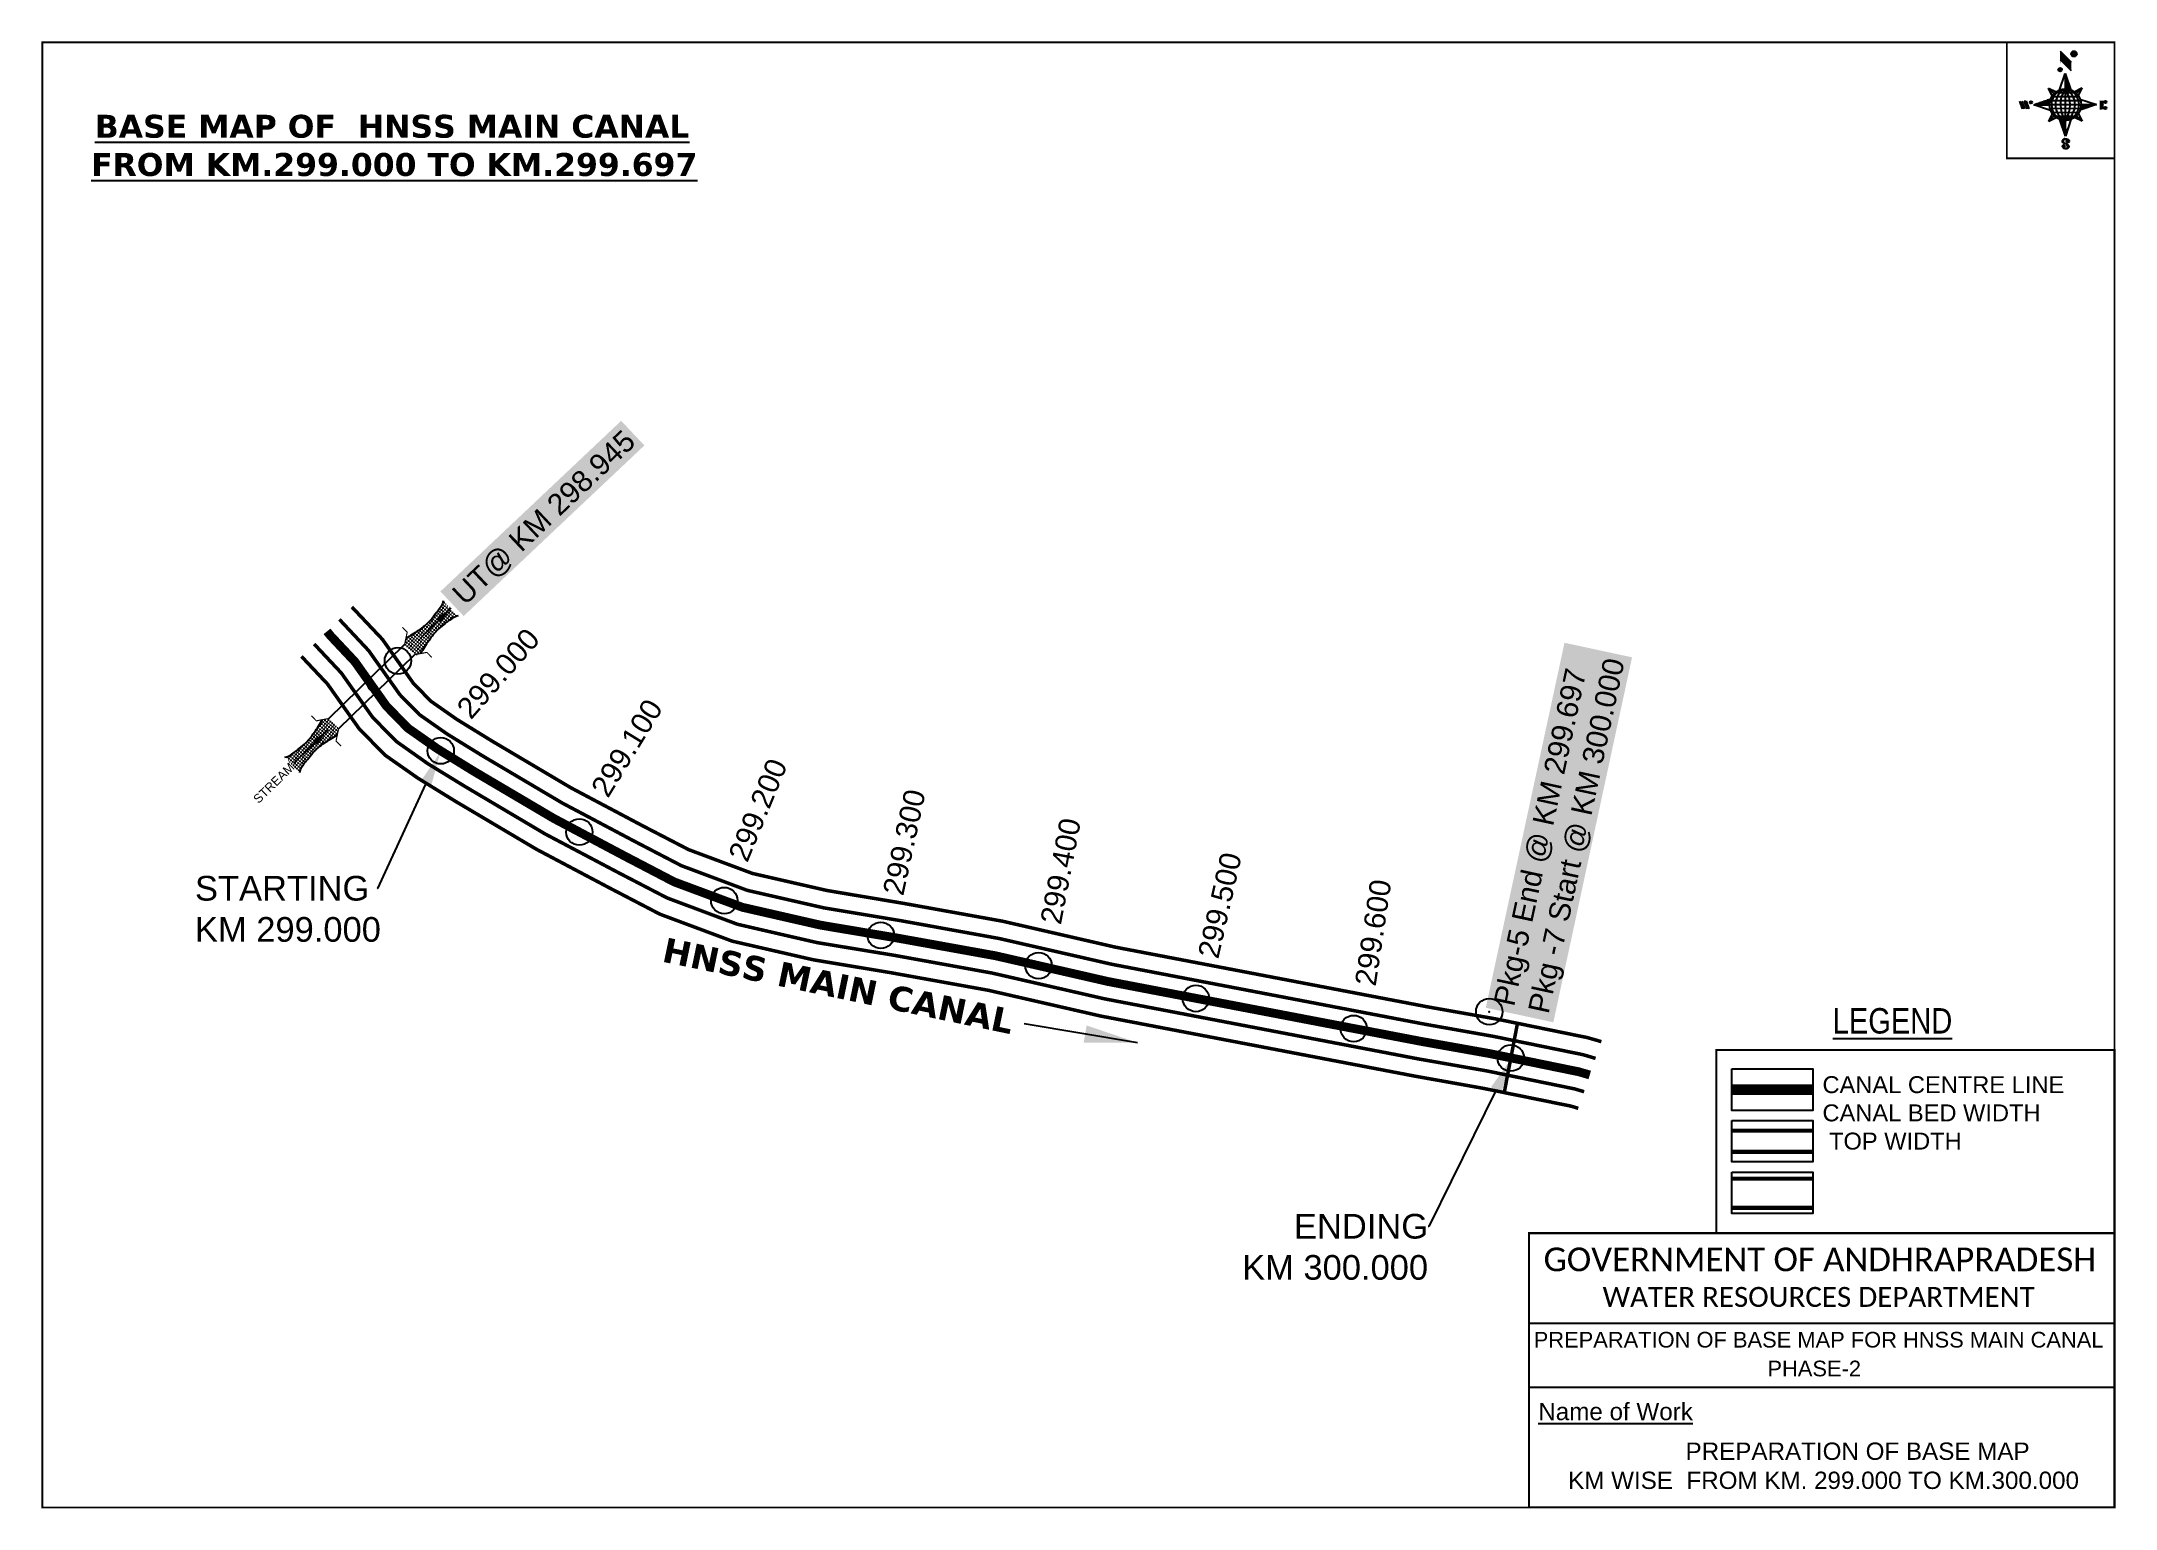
# Model space of a CAD drawing. Header units: inches. Extents: x 776116 to 777292, y 1580046 to 1580878.
import ezdxf
from ezdxf import colors
from ezdxf.entities.mleader import LeaderData, LeaderLine
from ezdxf.enums import TextEntityAlignment as Align
from ezdxf.math import Vec2, Vec3

# ---------------------------------------------------------------- set-up
doc = ezdxf.new("R2010")
doc.units = ezdxf.units.IN
doc.header["$LTSCALE"] = 15
doc.header["$MEASUREMENT"] = 0
doc.header["$PDMODE"] = 32
doc.header["$PDSIZE"] = 15
doc.linetypes.add('HIDDEN2', pattern=[0.1875, 0.125, -0.0625])
for name, color, linetype in [('AQUADUCT', 1, 'Continuous'), ('bord', 1, 'Continuous'), ('CANAL1', 7, 'Continuous'), ('CSMark', 72, 'Continuous'), ('DCBMS', 232, 'Continuous'), ('PAGE', 7, 'Continuous'), ('STRUCTURE', 5, 'Continuous'), ('TEXT', 6, 'Continuous')]:
    doc.layers.add(name, color=color, linetype=linetype)
doc.styles.add('ARIALN', font='ARIALN.TTF')
doc.styles.get("Standard").update_dxf_attribs({"font": 'arial.ttf'})
doc.dimstyles.get("Standard").update_dxf_attribs({"dimtxt": 20, "dimasz": 0.18, "dimexe": 0.18, "dimexo": 0.0625, "dimgap": 0.09, "dimtad": 0, "dimtih": 1, "dimtoh": 1, "dimdec": 4, "dimzin": 0, "dimdsep": 46, "dimtxsty": 'Standard', "dimcen": 0.09, "dimadec": 0, "dimazin": 0, "dimtfac": 1, "dimtdec": 4, "dimtofl": 0, "dimtmove": 0, "dimatfit": 3, "dimfxl": 1, "dimtolj": 1, "dimtzin": 0, "dimarcsym": 0})
pattern_1 = [(267.297113149, (-8720374.938, 50637915.138), (10.5367255337, -0.497431438), [])]
pattern_2 = [(357.297113149, (-8720374.938, 50637915.138), (0.497431438, 10.5367255337), [])]

# ---------------------------------------------------------------- blocks, each defined once
blk = doc.blocks.new('*X27')
at = {"color": 0, "linetype": 'Continuous'}
for p, q in [((6321.6, 240.5), (6322.3, 241.2)), ((6321.6, 240.3), (6322.3, 241)), ((6321.6, 240.1), (6322.3, 240.8)), ((6321.6, 239.9), (6322.4, 240.7)), ((6321.6, 239.8), (6322.4, 240.6)), ((6321.6, 239.6), (6322.5, 240.5)), ((6321.6, 239.4), (6322.5, 240.3)), ((6321.6, 239.2), (6322.6, 240.2)), ((6321.7, 239.1), (6322.6, 240.1)), ((6321.8, 240.8), (6322.4, 241.4)), ((6321.8, 239), (6322.7, 240)), ((6321.8, 239), (6322.8, 239.9)), ((6321.9, 238.9), (6322.9, 239.8)), ((6322, 238.8), (6323, 239.7)), ((6322.1, 241.3), (6322.4, 241.6)), ((6322.1, 238.7), (6323.1, 239.6)), ((6322.2, 238.6), (6323.1, 239.6)), ((6322.3, 238.5), (6323.2, 239.5)), ((6322.4, 238.5), (6323.3, 239.4)), ((6322.5, 238.4), (6323.4, 239.3)), ((6322.7, 238.4), (6323.6, 239.3)), ((6322.8, 238.3), (6323.7, 239.2)), ((6322.9, 238.3), (6323.8, 239.1)), ((6323.1, 238.2), (6323.9, 239.1)), ((6323.2, 238.2), (6324, 239)), ((6323.3, 238.2), (6324.2, 239)), ((6323.5, 238.1), (6324.3, 238.9)), ((6323.7, 238.1), (6324.4, 238.9)), ((6323.8, 238.1), (6324.6, 238.8)), ((6324.1, 238.2), (6324.7, 238.8)), ((6324.3, 238.3), (6324.9, 238.8)), ((6324.6, 238.3), (6325.1, 238.8)), ((6324.8, 238.4), (6325.2, 238.8)), ((6325.1, 238.5), (6325.4, 238.8)), ((6325.4, 238.6), (6325.6, 238.8))]:
    blk.add_line(p, q, dxfattribs=at)
blk = doc.blocks.new('*X26')
at = {"color": 0, "linetype": 'Continuous'}
for p, q in [((6324.4, 240.3), (6324.5, 240.4)), ((6324.6, 240.3), (6324.8, 240.5)), ((6324.7, 240.2), (6325, 240.5)), ((6324.8, 240.2), (6325.2, 240.6)), ((6325, 240.1), (6325.5, 240.6)), ((6325.1, 240.1), (6325.6, 240.6)), ((6325.2, 240), (6325.8, 240.6)), ((6325.3, 240), (6326, 240.6)), ((6325.4, 239.9), (6326.1, 240.6)), ((6325.5, 239.8), (6326.2, 240.5)), ((6325.6, 239.8), (6326.3, 240.5)), ((6325.7, 239.7), (6326.5, 240.4)), ((6325.9, 239.6), (6326.6, 240.3)), ((6326, 239.5), (6326.7, 240.3)), ((6326, 239.4), (6326.8, 240.2)), ((6326.1, 239.3), (6327, 240.2)), ((6326.2, 239.3), (6327.1, 240.1)), ((6326.3, 239.2), (6327.1, 240)), ((6326.4, 239.1), (6327.2, 239.9)), ((6326.5, 239), (6327.3, 239.8)), ((6326.5, 238.9), (6327.4, 239.7)), ((6326.6, 238.8), (6327.5, 239.6)), ((6326.7, 238.7), (6327.5, 239.5)), ((6326.8, 238.6), (6327.6, 239.4)), ((6326.8, 238.5), (6327.7, 239.3)), ((6326.8, 236.5), (6327.4, 237)), ((6326.9, 238.3), (6327.8, 239.2)), ((6326.9, 238.2), (6327.9, 239.1)), ((6326.9, 236.8), (6327.6, 237.4)), ((6327, 238.1), (6327.8, 239)), ((6327, 237.9), (6327.8, 238.8)), ((6327, 237.8), (6327.8, 238.6)), ((6327, 237.6), (6327.8, 238.4)), ((6327, 237.4), (6327.8, 238.2)), ((6327, 237.3), (6327.8, 238)), ((6327, 237.1), (6327.8, 237.9))]:
    blk.add_line(p, q, dxfattribs=at)
blk = doc.blocks.new('H')
at = {"layer": 'bord', "extrusion": (0.000427885, 0.004792, 0.999988)}
h = blk.add_hatch(dxfattribs=at)
h.set_pattern_fill('LINE', color=8, scale=84.387686, angle=-2.7029, style=0)
h.set_pattern_definition(pattern_2)
h.paths.add_polyline_path([(-492, 786, -0.090992), (-448, 775), (-486, 912)])
h = blk.add_hatch(dxfattribs=at)
h.set_pattern_fill('LINE', color=8, scale=84.387686, angle=-92.7029, style=0)
h.set_pattern_definition(pattern_1)
h.paths.add_polyline_path([(-625, 665, -0.090992), (-615, 710), (-751, 671)])
h = blk.add_hatch(dxfattribs=at)
h.set_pattern_fill('LINE', color=8, scale=84.387686, angle=-2.7029, style=0)
h.set_pattern_definition(pattern_2)
h.paths.add_polyline_path([(-504, 533, -0.090992), (-549, 543), (-510, 406)])
h = blk.add_hatch(dxfattribs=at)
h.set_pattern_fill('LINE', color=8, scale=84.387686, angle=-92.7029, style=0)
h.set_pattern_definition(pattern_1)
h.paths.add_polyline_path([(-246, 647), (-372, 653, -0.090992), (-382, 609)])
for p, q in [((-519, 1020, -1217), (-435, 927, -1216)), ((-516, 1087, -1217), (-432, 994, -1217)), ((-538, 774, -1216), (-487, 906, -1216)), ((-487, 906, -1216), (-493, 780, -1216)), ((-487, 906, -1216), (-448, 769, -1216)), ((-865, 701, -1215), (-847, 638, -1215)), ((-847, 700, -1215), (-829, 637, -1215)), ((-829, 699, -1215), (-811, 636, -1215)), ((-829, 699, -1215), (-811, 698, -1215)), ((-811, 698, -1215), (-794, 635, -1215)), ((-752, 665, -1215), (-615, 704, -1215)), ((-627, 794, -1216), (-567, 760, -1216)), ((-627, 794, -1216), (-584, 747, -1215)), ((-599, 731, -1215), (-627, 794, -1216)), ((-421, 753, -1216), (-359, 781, -1216)), ((-359, 781, -1216), (-405, 739, -1216)), ((-359, 781, -1216), (-392, 721, -1215)), ((-379, 693, -1215), (-246, 641, -1215)), ((-213, 669, -1215), (-217, 601, -1215)), ((-752, 665, -1215), (-625, 659, -1215)), ((-619, 614, -1215), (-752, 665, -1215)), ((-639, 526, -1214), (-606, 585, -1215)), ((-639, 526, -1214), (-593, 568, -1215)), ((-577, 553, -1215), (-639, 526, -1214)), ((-511, 400, -1214), (-549, 537, -1214)), ((-460, 533, -1215), (-511, 400, -1214)), ((-505, 527, -1214), (-511, 400, -1214)), ((-371, 513, -1214), (-431, 546, -1215)), ((-371, 513, -1214), (-414, 560, -1215)), ((-399, 576, -1215), (-371, 513, -1214)), ((-246, 641, -1215), (-383, 603, -1215)), ((-373, 647, -1215), (-246, 641, -1215)), ((-197, 600, -1215), (-194, 668, -1215))]:
    blk.add_line(p, q, dxfattribs=at)
at = {"layer": 'bord', "color": 8, "linetype": 'ByBlock', "extrusion": (0.000427885, 0.004792, 0.999988)}
for p, q in [((-375, 679, -1215), (-620, 691, -1215)), ((-386, 711, -1215), (-605, 722, -1215)), ((-411, 744, -1216), (-578, 752, -1216)), ((-493, 780, -1216), (-505, 527, -1214)), ((-373, 647, -1215), (-625, 659, -1215)), ((-378, 616, -1215), (-623, 628, -1215)), ((-392, 585, -1215), (-611, 595, -1215)), ((-420, 555, -1215), (-587, 562, -1215))]:
    blk.add_line(p, q, dxfattribs=at)
at = {"layer": 'bord', "extrusion": (0.000427885, 0.004792, 0.999988), "elevation": -1212}
for points, const_width in [([(-522, 960), (-516, 1093)], 1.61), ([(-434, 933), (-428, 1066)], 1.61), ([(-870, 707), (-846, 706)], 0.642), ([(-829, 643), (-821, 678)], 0.642), ([(-793, 641), (-782, 694)], 0.642), ([(-223, 676), (-174, 673)], 0.706), ([(-829, 643), (-855, 644)], 0.642), ([(-811, 642), (-784, 641)], 0.642), ([(-177, 605), (-226, 607)], 0.706), ([(-195, 645), (-185, 644)], 0.706)]:
    blk.add_lwpolyline(points, dxfattribs=dict(at, const_width=const_width))
for points, const_width in [([(-414, 1073, 1), (-398, 1058, 1)], 22.3), ([(-530, 950, 1), (-520, 939, 1)], 14.8), ([(-776, 697, 1), (-769, 690, 1)], 8.9), ([(-180, 618, 1), (-173, 611, 1)], 9.79), ([(-178, 667, 1), (-171, 660, 1)], 9.79), ([(-490, 362, 1), (-498, 369, 1)], 11.1), ([(-525, 322, 1), (-533, 329, 1)], 11.1)]:
    blk.add_lwpolyline(points, format="xyb", close=True, dxfattribs=dict(at, const_width=const_width))
for points in [[(-537, 317), (-531, 310), (-520, 307), (-505, 307), (-494, 310), (-486, 318), (-487, 326), (-491, 333), (-494, 336), (-503, 341), (-522, 347), (-530, 352), (-534, 355), (-537, 363), (-537, 373), (-530, 381), (-520, 384), (-504, 384), (-493, 380), (-487, 373)], [(-522, 348), (-526, 354), (-528, 361), (-528, 371), (-526, 375), (-521, 381), (-515, 384)], [(-505, 307), (-499, 312), (-497, 319), (-497, 327), (-501, 335), (-509, 343)]]:
    blk.add_lwpolyline(points, dxfattribs=at)
at = {"layer": 'bord', "extrusion": (0.000427885, 0.004792, 0.999988)}
for centre, radius in [((-406, 1065, -1212), 22.3), ((-525, 944, -1212), 14.8), ((-773, 694, -1212), 8.9), ((-498, 659, -1212), 127), ((-177, 615, -1212), 9.79), ((-174, 663, -1212), 9.79), ((-494, 365, -1212), 11.1), ((-529, 325, -1212), 11.1)]:
    blk.add_circle(centre, radius, dxfattribs=at)
at = {"layer": 'bord', "color": 8, "linetype": 'ByBlock', "extrusion": (0.000427885, 0.004792, 0.999988)}
for centre, radius, start, end in [((-482, 658, -1212), 128, 94.9254, 259.6691), ((-437, 656, -1212), 141, 113.2864, 241.308), ((-316, 651, -1212), 222, 142.5892, 212.0053), ((-560, 662, -1212), 141, 293.2864, 61.308), ((-681, 668, -1212), 222, 322.5892, 32.0053), ((-515, 660, -1212), 128, 274.9254, 79.6691)]:
    blk.add_arc(centre, radius, start, end, dxfattribs=at)
at = {"layer": 'bord', "extrusion": (0.000427885, 0.004792, 0.999988)}
for points in [[(-516, 1093, -1212), (-431, 1000, -1212), (-519, 1026, -1212), (-434, 933, -1212)], [(-864, 707, -1212), (-846, 706, -1212), (-846, 644, -1212), (-829, 643, -1212)], [(-829, 705, -1212), (-811, 704, -1212), (-811, 642, -1212), (-793, 641, -1212)], [(-193, 674, -1212), (-197, 606, -1212), (-213, 675, -1212), (-216, 607, -1212)]]:
    blk.add_solid(points, dxfattribs=at)
at = {"layer": 'bord', "extrusion": (0.000427885, 0.004792, 0.999988), "xscale": 7.977342409717546, "yscale": 7.977342408231451, "zscale": 7.977342408476333, "rotation": 138.0840426661453}
for name, p in [('*X26', (38301, -31929, -1212)), ('*X27', (38314, -31951, -1212))]:
    blk.add_blockref(name, p, dxfattribs=at)
blk = doc.blocks.new('UT')
at = {"layer": 'STRUCTURE'}
h = blk.add_hatch(dxfattribs=at)
h.set_pattern_fill('DASH', color=150, scale=8, angle=-39.6278, style=0)
h.set_pattern_definition([(320.372247933, (-4370.464, -6260.8811), (1.40800153113, 0.132407282), [1, -1])])
h.paths.add_polyline_path([(765163, 1700681.9), (765165.6, 1700680.6), (765167.2, 1700680.3), (765169.1, 1700680), (765172.4, 1700679.6), (765176.4, 1700679.3), (765179.5, 1700679.5), (765183.1, 1700679.9), (765187.7, 1700680.9), (765188.9, 1700681.2), (765193.1, 1700682.2), (765196.1, 1700680.2), (765196.1, 1700672.2), (765193.1, 1700670.2), (765190.5, 1700670.8), (765188.1, 1700671.3), (765185.5, 1700671.8), (765183.6, 1700672.1), (765181, 1700672.5), (765180.3, 1700672.5), (765178.5, 1700672.6), (765176.7, 1700672.6), (765174.6, 1700672.5), (765172.5, 1700672.3), (765170.4, 1700672), (765168.5, 1700671.7), (765166.1, 1700671.2), (765165, 1700670.8), (765163, 1700669.7)])
h.paths.add_polyline_path([(765259.1, 1700682.2), (765256.1, 1700680.2), (765256.1, 1700672.2), (765259.1, 1700670.2), (765261.9, 1700671), (765264.4, 1700671.6), (765266.4, 1700672), (765269.1, 1700672.5), (765272.7, 1700673), (765276.1, 1700673.1), (765278.6, 1700672.9), (765281.2, 1700672.7), (765283.9, 1700672.3), (765286.4, 1700671.9), (765288, 1700671.3), (765289.2, 1700670.6), (765289.1, 1700682.7), (765287.6, 1700681.8), (765285.7, 1700681.2), (765283, 1700680.7), (765281.2, 1700680.4), (765276.7, 1700679.9), (765272.7, 1700679.9), (765268.7, 1700680.3), (765264.8, 1700681), (765261.2, 1700681.7)])
at = {"layer": 'STRUCTURE', "color": 150, "const_width": 0.628}
for points in [[(765190.1, 1700688.2), (765190.1, 1700684.2), (765196.1, 1700680.2), (765256.1, 1700680.2), (765262.1, 1700684.2), (765262.1, 1700688.2)], [(765190.1, 1700664.2), (765190.1, 1700668.2), (765196.1, 1700672.2), (765256.1, 1700672.2), (765262.1, 1700668.2), (765262.1, 1700664.2)]]:
    blk.add_lwpolyline(points, dxfattribs=at)
at = {"layer": 'STRUCTURE', "color": 150}
for points in [[(765196.1, 1700680.2), (765256.1, 1700680.2)], [(765196.1, 1700672.2), (765256.1, 1700672.2)], [(765196.1, 1700672.2), (765256.1, 1700672.2)]]:
    blk.add_lwpolyline(points, dxfattribs=at)
at = {"layer": 'STRUCTURE', "color": 0}
blk.add_circle((765226.1, 1700676.2), 1.89, dxfattribs=at)
at = {"layer": 'STRUCTURE', "color": 150}
for points in [[(765163, 1700681.9), (765164.4, 1700681.1), (765167.9, 1700680.2), (765171.2, 1700679.8), (765176.1, 1700679.4), (765184.7, 1700680.3), (765193.1, 1700682.2)], [(765289.1, 1700682.7), (765287.8, 1700681.9), (765284.3, 1700680.9), (765280.9, 1700680.4), (765276.1, 1700679.8), (765267.4, 1700680.5), (765259.1, 1700682.2)], [(765163, 1700669.7), (765164.3, 1700670.6), (765167.8, 1700671.6), (765171.2, 1700672.1), (765176, 1700672.6), (765184.7, 1700672), (765193.1, 1700670.2)], [(765289.2, 1700670.6), (765287.8, 1700671.4), (765284.2, 1700672.3), (765280.9, 1700672.7), (765276.1, 1700673.1), (765267.4, 1700672.2), (765259.1, 1700670.2)]]:
    blk.add_spline(points, degree=3, dxfattribs=at)
at = {"layer": 'STRUCTURE', "color": 0}
blk.add_text('STREAM', height=5, dxfattribs=at).set_placement((765148.2, 1700675.8), align=Align.MIDDLE_CENTER)
for points in [[(765190.9, 1700676), (765164.2, 1700675.8)], [(765289.3, 1700676.7), (765265.4, 1700676.4)]]:
    blk.add_leader(points, dimstyle='Standard', override={"dimasz": 10, "dimgap": 0.09, "dimtad": 0}, dxfattribs=at)

msp = doc.modelspace()

# ---------------------------------------------------------------- linework, layer by layer
at = {"layer": 'CANAL1', "color": 5, "const_width": 2}
for points in [[(776284.8, 1580550.5), (776301.4, 1580532.8), (776319.1, 1580507.8), (776330.2, 1580496.5), (776345.9, 1580485.5), (776366, 1580473.1), (776411.3, 1580446.3), (776451.5, 1580425), (776478.8, 1580410.8), (776516.2, 1580396.8), (776559.5, 1580386.9), (776602.7, 1580379.7), (776659, 1580369.5), (776722.8, 1580354.9), (776900.4, 1580320.9), (776939.3, 1580314), (776990.2, 1580303.6), (776997.3, 1580301.5)], [(776270.5, 1580536.5), (776285.9, 1580520.1), (776303.7, 1580494.9), (776317.2, 1580481.2), (776334.9, 1580468.7), (776355.6, 1580456), (776401.5, 1580428.8), (776442.2, 1580407.3), (776470.7, 1580392.5), (776510.5, 1580377.6), (776555.6, 1580367.2), (776599.3, 1580360), (776655, 1580349.9), (776718.7, 1580335.3), (776896.8, 1580301.2), (776935.6, 1580294.4), (776985.4, 1580284.2), (776990.8, 1580282.6)]]:
    msp.add_lwpolyline(points, dxfattribs=at)
at = {"layer": 'CANAL1', "color": 200, "const_width": 2}
for points in [[(776291.9, 1580557.5), (776292.1, 1580557.3), (776309.2, 1580539.2), (776326.8, 1580514.2), (776336.7, 1580504.1), (776351.4, 1580493.8), (776371.2, 1580481.6), (776416.1, 1580455), (776456.1, 1580433.8), (776482.9, 1580419.9), (776519.1, 1580406.4), (776561.5, 1580396.7), (776604.4, 1580389.5), (776661, 1580379.3), (776724.9, 1580364.6), (776902.2, 1580330.7), (776941.2, 1580323.8), (776992.6, 1580313.3), (777000.6, 1580311)], [(776263.3, 1580529.5), (776278.1, 1580513.8), (776296, 1580488.5), (776310.7, 1580473.5), (776329.4, 1580460.4), (776350.5, 1580447.4), (776396.6, 1580420.1), (776437.6, 1580398.4), (776466.6, 1580383.3), (776507.6, 1580368), (776553.7, 1580357.4), (776597.6, 1580350.1), (776653, 1580340.1), (776716.7, 1580325.5), (776895, 1580291.4), (776933.7, 1580284.5), (776983, 1580274.5), (776987.5, 1580273.2)]]:
    msp.add_lwpolyline(points, dxfattribs=at)
at = {"layer": 'CANAL1', "color": 1, "linetype": 'HIDDEN2', "ltscale": 8, "const_width": 5}
msp.add_lwpolyline([(776277.8, 1580543.7), (776279.8, 1580541.2), (776279.8, 1580541.2), (776293.6, 1580526.5), (776311.4, 1580501.4), (776323.7, 1580488.8), (776340.4, 1580477.1), (776360.8, 1580464.5), (776406.4, 1580437.6), (776446.9, 1580416.1), (776474.7, 1580401.6), (776513.4, 1580387.2), (776557.6, 1580377.1), (776601, 1580369.8), (776657, 1580359.7), (776720.8, 1580345.1), (776898.6, 1580311.1), (776937.4, 1580304.2), (776949.2, 1580301.8), (776987.8, 1580293.9), (776994, 1580292.1)], dxfattribs=at)
at = {"layer": 'CANAL1', "color": 84, "const_width": 2}
msp.add_lwpolyline([(776953, 1580321.4), (776945.5, 1580282.1)], dxfattribs=at)
at = {"layer": 'CANAL1', "color": 1, "linetype": 'HIDDEN2', "ltscale": 100, "const_width": 6, "elevation": -0.4}
msp.add_lwpolyline([(777120.6, 1580283.8), (777074.6, 1580283.8)], dxfattribs=at)
at = {"layer": 'CANAL1', "color": 5, "const_width": 2.4, "elevation": -0.4}
for points in [[(777120.6, 1580260.5), (777074.6, 1580260.5)], [(777120.6, 1580248.5), (777074.6, 1580248.5)]]:
    msp.add_lwpolyline(points, dxfattribs=at)
at = {"layer": 'CANAL1', "color": 200, "const_width": 2.4, "elevation": -0.4}
for points in [[(777120.6, 1580233.3), (777074.6, 1580233.3)], [(777120.6, 1580216.8), (777074.6, 1580216.8)]]:
    msp.add_lwpolyline(points, dxfattribs=at)
at = {"layer": 'CSMark'}
msp.add_point((776318, 1580527), dxfattribs=at)
at = {"layer": 'CSMark', "color": 3}
for p in [(776342.3, 1580476), (776420.9, 1580429.9), (776503.1, 1580391), (776591.9, 1580371.3), (776681.4, 1580354.1), (776770.6, 1580335.5), (776860.1, 1580318.4), (776949.2, 1580301.7)]:
    msp.add_point(p, dxfattribs=at)
at = {"layer": 'CSMark', "color": 2}
msp.add_point((776937, 1580328), dxfattribs=at)
msp.add_point((776937, 1580328), dxfattribs=at)
at = {"layer": 'PAGE', "const_width": 1}
msp.add_lwpolyline([(776116.3, 1580046.8), (777291.6, 1580046.8), (777291.6, 1580877.8), (776116.3, 1580877.8), (776116.3, 1580046.8)], dxfattribs=at)
at = {"layer": 'PAGE'}
for points, const_width in [([(777291.6, 1580877.8), (777230.5, 1580877.8), (777230.5, 1580812), (777291.6, 1580812)], 1), ([(777065.8, 1580306.2), (777291.6, 1580306.2), (777291.6, 1580202.4), (777065.8, 1580202.4)], 1.2), ([(776959.5, 1580202.4), (777291.6, 1580202.4), (777291.6, 1580046.8), (776959.5, 1580046.8)], 1.2)]:
    msp.add_lwpolyline(points, close=True, dxfattribs=dict(at, const_width=const_width))
at = {"layer": 'PAGE', "elevation": -0.4}
for points in [[(777074.6, 1580295.6), (777120.6, 1580295.6), (777120.6, 1580272), (777074.6, 1580272)], [(777074.6, 1580266.3), (777120.6, 1580266.3), (777120.6, 1580242.8), (777074.6, 1580242.8)], [(777074.6, 1580237), (777120.6, 1580237), (777120.6, 1580213.5), (777074.6, 1580213.5)]]:
    msp.add_lwpolyline(points, close=True, dxfattribs=at)
at = {"layer": 'PAGE'}
for points in [[(776959.5, 1580151.4), (777291.6, 1580151.4)], [(776959.5, 1580115.1), (777291.6, 1580115.1)]]:
    msp.add_lwpolyline(points, dxfattribs=at)

# ---------------------------------------------------------------- block references
at = {"layer": 'AQUADUCT', "color": 1, "xscale": 0.0703495379661093, "yscale": 0.07034953800030053, "zscale": 0.07034953795990817, "rotation": 3.078330607406165}
msp.add_blockref('H', (777301.2, 1580798.4, 85.4), dxfattribs=at)
at = {"layer": 'STRUCTURE', "color": 0, "rotation": 44.28830052324641}
msp.add_blockref('UT', (1416056.9, -171225.5), dxfattribs=at)

# ---------------------------------------------------------------- texts
at = {"layer": 'CANAL1', "insert": (776469.1, 1580370.4), "char_height": 14, "width": 205.129, "attachment_point": 1, "rotation": 348.2376}
msp.add_mtext('\\pi0.96322;{\\fVerdana|b1|i0|c0|p34;HNSS MAIN CANAL}', dxfattribs=at)
at = {"layer": 'CSMark', "color": 1}
for s, rotation, p in [('299.000', 48.8034, (776354.9, 1580497.1)), ('299.100', 58.5264, (776432, 1580451.8)), ('299.200', 67.6483, (776510.6, 1580414.4)), ('299.300', 77.7775, (776598.7, 1580394.5)), ('299.400', 79.0666, (776688.1, 1580378)), ('299.500', 77.1713, (776777.4, 1580358.8)), ('299.600', 81.4504, (776866.6, 1580342.9))]:
    msp.add_text(s, height=12, rotation=rotation, dxfattribs=at).set_placement(p, align=Align.MIDDLE_LEFT)
at = {"layer": 'PAGE', "extrusion": (0.000201441, 0.004807, 0.999988), "style": 'ARIALN'}
msp.add_text('%%ULEGEND', height=14.4, rotation=359.9999, dxfattribs=at).set_placement((777165.7, 1580303.8, 7752.9), align=Align.MIDDLE)
at = {"layer": 'PAGE', "extrusion": (0.000201441, 0.004807, 0.999988)}
for s, height, p in [('PREPARATION OF BASE MAP FOR HNSS MAIN CANAL', 8.878, (776962.2, 1580118.5, 7752)), ('%%UName of Work', 9.822, (776964.8, 1580077.3, 7750.6))]:
    msp.add_text(s, height=height, rotation=359.9999, dxfattribs=at).set_placement(p)
for s, height, p in [('PHASE-2', 8.88, (777121.3, 1580106.6, 7751.9)), ('PREPARATION OF BASE MAP', 9.822, (777145.9, 1580059.7, 7750.7)), ('KM WISE  FROM KM. 299.000 TO KM.300.000', 9.822, (777126.6, 1580043.2, 7750.7))]:
    msp.add_text(s, height=height, rotation=359.9999, dxfattribs=at).set_placement(p, align=Align.MIDDLE_CENTER)
at = {"layer": 'PAGE', "extrusion": (0.000201441, 0.004807, 0.999988), "attachment_point": 1, "text_direction": (1, -1e-06, -0.000201)}
for s, insert, char_height, width in [('CANAL CENTRE LINE CANAL BED WIDTH {\\H2.3717x; }\\P TOP WIDTH{\\H1.9152x; }', (777126, 1580291.4, -0.4), 9.6, 168.926), ('\\pi3.5885;{\\fCalibri|b0|i0|c0|p34;\\H1.3333x;GOVERNMENT OF ANDHRAPRADESH\\P\\pi37.073;\\H0.83998x;WATER RESOURCES DEPARTMENT}', (776964.2, 1580194.2, -1.3), 10.059, 321.276)]:
    msp.add_mtext(s, dxfattribs=dict(at, insert=insert, char_height=char_height, width=width))
at = {"layer": 'STRUCTURE', "color": 5, "char_height": 12, "attachment_point": 1, "bg_fill": 1, "box_fill_scale": 1.3, "bg_fill_color": 7, "bg_fill_true_color": 16777215, "bg_fill_transparency": 4390977}
for s, insert, width, rotation in [('\\pi0.67392;UT@ KM 298.945', (776347.2, 1580566.2), 133.782, 43.3512), ('Pkg-5 End @ KM 299.697\\PPkg -7 Start @ KM 300.000', (776939.3, 1580333), 204.562, 77.8281)]:
    msp.add_mtext(s, dxfattribs=dict(at, insert=insert, width=width, rotation=rotation))
at = {"layer": 'TEXT', "color": 1, "insert": (776124.3, 1580836.7), "char_height": 13, "width": 379.826, "attachment_point": 1}
msp.add_mtext('\\pi21.755;{\\fVerdana|b1|i0|c0|p34;\\LBASE MAP OF  HNSS MAIN CANAL \\P\\pi19.656;FROM KM.299.000 TO KM.299.697}', dxfattribs=at)

# ---------------------------------------------------------------- leaders
at = {"layer": 'CANAL1'}
msp.add_leader([(776737.4, 1580310.4), (776673.2, 1580321.1)], dimstyle='Standard', override={"dimasz": 30, "dimgap": 0.09, "dimtad": 0}, dxfattribs=at)
at = {"layer": 'DCBMS', "color": 5}
ml = msp.add_multileader_mtext('Standard', dxfattribs=at)
ml.set_content('STARTING\\PKM 299.000', color=5)
ml.set_leader_properties()
ml.build(insert=Vec2(0, 0))
ml.multileader.update_dxf_attribs({"dogleg_length": 0.36, "arrow_head_size": 20})
ctx = ml.context
ctx.base_point, ctx.char_height, ctx.arrow_head_size, ctx.landing_gap_size, ctx.plane_origin = Vec3(776202.8, 1580397.9), 14, 20, 0.09, Vec3(776373.7, 1580470.7)
notes = []
notes.append((ctx, [(0, (1, 1, 0), (776306.5, 1580397.9), (-1, 0), 0.36, [(0, [(776342.1, 1580475.2)], 0, [])])]))
ctx.mtext.insert, ctx.mtext.flow_direction = Vec3(776202.9, 1580405), 5
for ctx, leaders in notes:
    for number, flags, end, landing, length, lines in leaders:
        leader = LeaderData()
        leader.index, (leader.has_last_leader_line, leader.has_dogleg_vector, leader.attachment_direction) = number, flags
        leader.last_leader_point, leader.dogleg_vector, leader.dogleg_length = Vec3(end), Vec3(landing), length
        for number, points, colour, breaks in lines:
            line = LeaderLine()
            line.index, line.vertices, line.color, line.breaks = number, Vec3.list(points), colors.encode_raw_color(colour), breaks
            leader.lines.append(line)
        ctx.leaders.append(leader)

# ---------------------------------------------------------------- next in the draw order: leaders
ml = msp.add_multileader_mtext('Standard', dxfattribs=at)
ml.set_content('ENDING \\PKM 300.000', color=5)
ml.set_leader_properties()
ml.build(insert=Vec2(0, 0))
ml.multileader.update_dxf_attribs({"dogleg_length": 0.36, "arrow_head_size": 20})
ctx = ml.context
ctx.base_point, ctx.char_height, ctx.arrow_head_size, ctx.landing_gap_size, ctx.plane_origin = Vec3(776799.2, 1580206.2), 14, 20, 0.09, Vec3(776942.8, 1580418.5)
ctx.text_align_type = 2
notes = []
notes.append((ctx, [(0, (1, 1, 0), (776902.8, 1580206.2), (-1, 0), 0.36, [(0, [(776949.7, 1580301.6)], 0, [])])]))
ctx.mtext.insert, ctx.mtext.width, ctx.mtext.alignment, ctx.mtext.flow_direction = Vec3(776902.3, 1580213.3), 109.049, 3, 5
ctx.mtext.has_bg_fill, ctx.mtext.bg_color, ctx.mtext.bg_scale_factor, ctx.mtext.bg_transparency, ctx.mtext.use_window_bg_color = 1, -1027028792, 1.5, 0, 1
for ctx, leaders in notes:
    for number, flags, end, landing, length, lines in leaders:
        leader = LeaderData()
        leader.index, (leader.has_last_leader_line, leader.has_dogleg_vector, leader.attachment_direction) = number, flags
        leader.last_leader_point, leader.dogleg_vector, leader.dogleg_length = Vec3(end), Vec3(landing), length
        for number, points, colour, breaks in lines:
            line = LeaderLine()
            line.index, line.vertices, line.color, line.breaks = number, Vec3.list(points), colors.encode_raw_color(colour), breaks
            leader.lines.append(line)
        ctx.leaders.append(leader)

doc.saveas('drawing.dxf')
